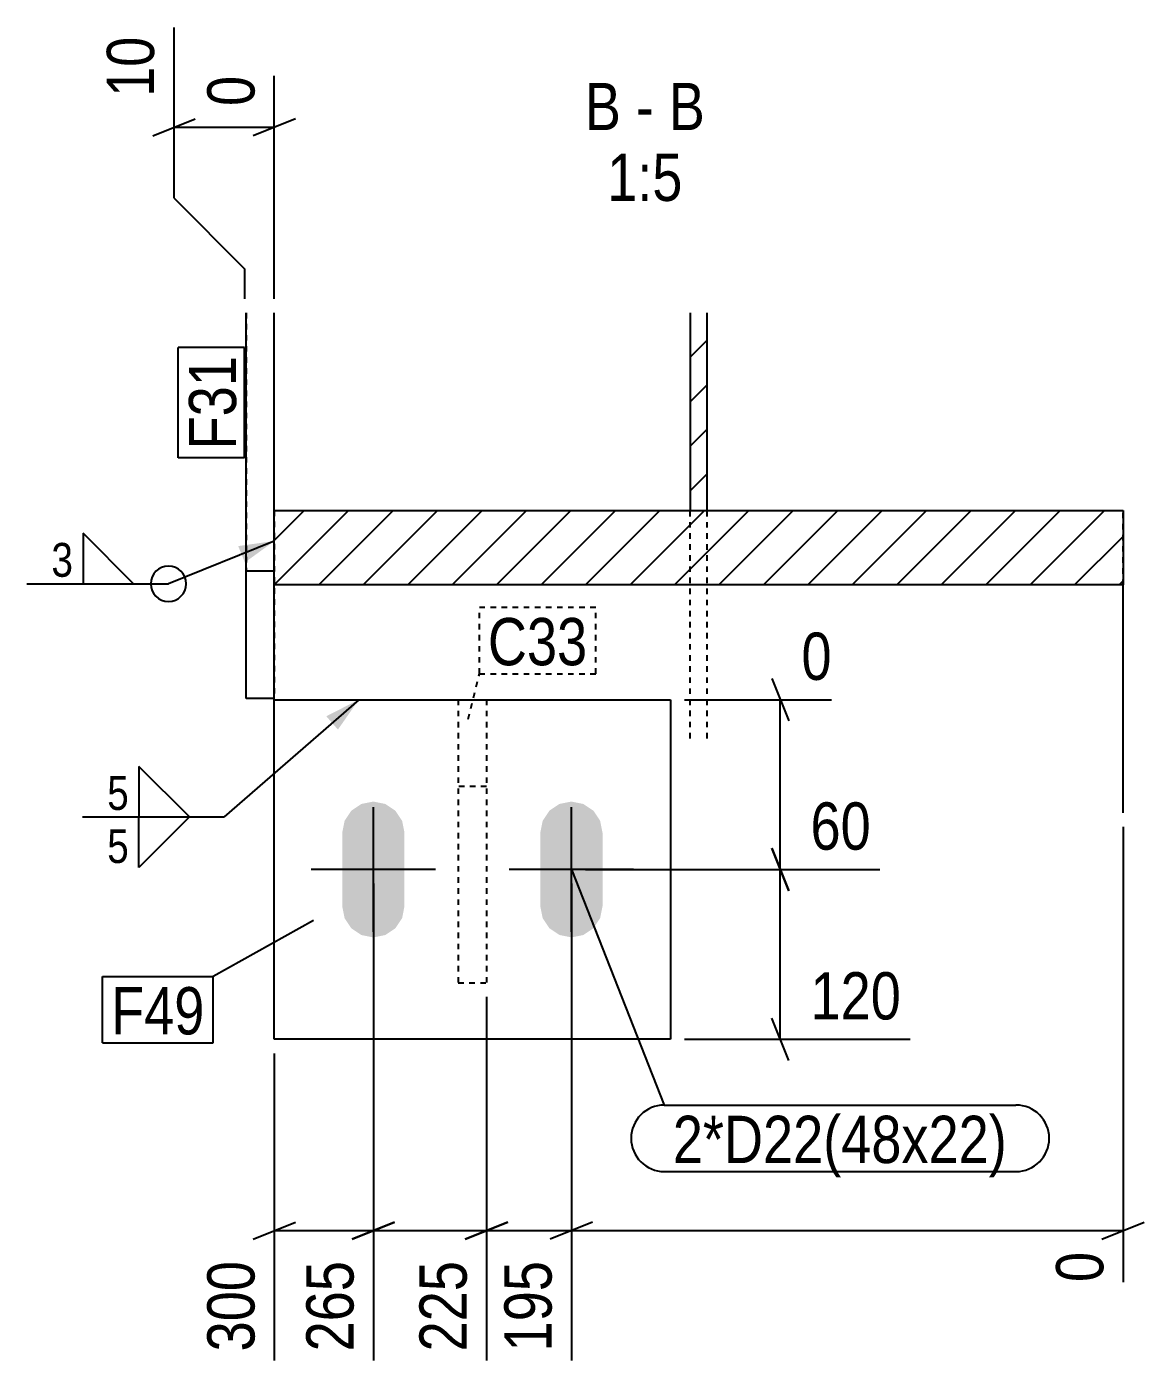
# Model space of a CAD drawing. Header units: millimetres. Extents: x 20 to 121689, y 20 to 5397.
# Drawn here: x 20 to 415, y 19.7 to 491.3 of the extents above; entities that cross this region are included whole.
import ezdxf

# ---------------------------------------------------------------- set-up
doc = ezdxf.new("R2010")
doc.units = ezdxf.units.MM
doc.linetypes.add('DXK_LINE_DOT2', pattern=[3.9198, 1.9599, -1.9599])
for name, color, linetype in [('MÅLSÆTNING', 7, 'Continuous'), ('STÅL', 7, 'Continuous'), ('TEKST', 7, 'Continuous')]:
    doc.layers.add(name, color=color, linetype=linetype)
doc.styles.add('Arial Narrow', font='ARIALN.TTF', dxfattribs={"height": 0.2})

msp = doc.modelspace()

# ---------------------------------------------------------------- hatches: boundary and pattern name
at = {"layer": 'STÅL', "linetype": 'Continuous'}
h = msp.add_hatch(dxfattribs=at)
h.set_pattern_fill('', scale=3.5, style=0, pattern_type=0)
h.set_pattern_definition([(45, (254.526, 390.156), (-7.8577, 7.8577), [])])
h.paths.add_polyline_path([(260.53, 390.16), (254.53, 390.16), (254.53, 320.3), (260.53, 320.3)])
h = msp.add_hatch(dxfattribs=at)
h.set_pattern_fill('', scale=3.5, style=0, pattern_type=0)
h.set_pattern_definition([(45, (107.526, 294.034), (-7.85772, 7.85772), [])])
h.paths.add_polyline_path([(107.53, 320.3), (107.53, 294.03), (407.53, 294.03), (407.53, 320.3)])
for points in [[(150.31, 214.25), (146.74, 216.63), (142.53, 217.47), (138.32, 216.63), (134.75, 214.25), (132.37, 210.68), (131.53, 206.47), (131.53, 180.47), (132.37, 176.26), (134.75, 172.69), (138.32, 170.31), (142.53, 169.47), (146.74, 170.31), (150.31, 172.69), (152.69, 176.26), (153.53, 180.47), (153.53, 206.47), (152.69, 210.68)], [(220.31, 214.25), (216.74, 216.63), (212.53, 217.47), (208.32, 216.63), (204.75, 214.25), (202.37, 210.68), (201.53, 206.47), (201.53, 180.47), (202.37, 176.26), (204.75, 172.69), (208.32, 170.31), (212.53, 169.47), (216.74, 170.31), (220.31, 172.69), (222.69, 176.26), (223.53, 180.47), (223.53, 206.47), (222.69, 210.68)]]:
    msp.add_hatch(color=96, dxfattribs=at).paths.add_polyline_path(points)
at = {"layer": 'TEKST', "linetype": 'Continuous'}
for points in [[(94.77, 307.75), (107.53, 309.53), (97.11, 301.95)], [(125.91, 247.61), (137.38, 253.47), (130.01, 242.9)]]:
    msp.add_hatch(color=3, dxfattribs=at).paths.add_polyline_path(points)

# ---------------------------------------------------------------- linework, layer by layer
at = {"layer": 'MÅLSÆTNING', "color": 7, "linetype": 'Continuous'}
for p, q in [((72.03, 490.95), (72.03, 430.75)), ((107.53, 395.16), (107.53, 473.92)), ((64.53, 452.75), (79.53, 458.75)), ((115.03, 458.75), (100.03, 452.75)), ((72.03, 455.75), (107.53, 455.75)), ((72.03, 430.75), (97.03, 405.75)), ((97.03, 405.75), (97.03, 395.16)), ((283.35, 260.97), (289.35, 245.97)), ((252.53, 253.47), (304.52, 253.47)), ((286.35, 193.47), (286.35, 253.47)), ((407.53, 208.54), (407.53, 47.7)), ((283.35, 200.97), (289.35, 185.97)), ((289.35, 185.97), (283.35, 200.97)), ((217.53, 193.47), (321.56, 193.47)), ((217.53, 193.47), (321.56, 193.47)), ((286.35, 133.47), (286.35, 193.47)), ((142.53, 188.47), (142.53, 20)), ((142.53, 188.47), (142.53, 20)), ((212.53, 188.47), (212.53, 20)), ((212.53, 188.47), (212.53, 20)), ((182.53, 148.47), (182.53, 20)), ((289.35, 125.97), (283.35, 140.97)), ((252.53, 133.47), (332.22, 133.47)), ((107.53, 128.47), (107.53, 20)), ((100.03, 62.87), (115.03, 68.87)), ((135.03, 62.87), (150.03, 68.87)), ((150.03, 68.87), (135.03, 62.87)), ((175.03, 62.87), (190.03, 68.87)), ((190.03, 68.87), (175.03, 62.87)), ((220.03, 68.87), (205.03, 62.87)), ((220.03, 68.87), (205.03, 62.87)), ((400.03, 62.87), (415.03, 68.87)), ((107.53, 65.87), (142.53, 65.87)), ((142.53, 65.87), (182.53, 65.87)), ((182.53, 65.87), (212.53, 65.87)), ((212.53, 65.87), (407.53, 65.87))]:
    msp.add_line(p, q, dxfattribs=at)
at = {"layer": 'STÅL', "color": 4, "linetype": 'Continuous'}
for p, q in [((97.53, 253.93), (97.53, 390.16)), ((107.53, 320.3), (107.53, 390.16)), ((97.53, 299.03), (107.53, 299.03)), ((107.53, 253.93), (97.53, 253.93)), ((107.53, 253.47), (247.53, 253.47)), ((107.53, 133.47), (107.53, 253.47)), ((247.53, 253.47), (247.53, 133.47)), ((247.53, 133.47), (107.53, 133.47))]:
    msp.add_line(p, q, dxfattribs=at)
at = {"layer": 'STÅL', "color": 30, "linetype": 'DXK_LINE_DOT2'}
for p, q in [((97.53, 390.16), (97.53, 299.03)), ((107.53, 320.3), (107.53, 253.93)), ((172.53, 253.47), (172.53, 153.47)), ((172.53, 253.47), (182.53, 253.47)), ((182.53, 253.47), (182.53, 153.47)), ((182.53, 222.8), (172.53, 222.8)), ((172.53, 153.47), (182.53, 153.47))]:
    msp.add_line(p, q, dxfattribs=at)
at = {"layer": 'STÅL', "color": 2, "linetype": 'Continuous'}
for p, q in [((254.53, 390.16), (254.53, 320.3)), ((260.53, 320.3), (260.53, 390.16)), ((107.53, 294.03), (107.53, 320.3)), ((107.53, 320.3), (407.53, 320.3)), ((254.53, 320.3), (260.53, 320.3)), ((407.53, 320.3), (407.53, 294.03)), ((107.53, 253.47), (107.53, 294.03)), ((407.53, 294.03), (107.53, 294.03)), ((407.53, 213.54), (407.53, 294.03))]:
    msp.add_line(p, q, dxfattribs=at)
at = {"layer": 'STÅL', "color": 7, "linetype": 'DXK_LINE_DOT2'}
for p, q in [((107.53, 294.03), (107.53, 320.3)), ((254.53, 239.8), (254.53, 320.3)), ((260.53, 239.8), (260.53, 320.3)), ((407.53, 294.03), (407.53, 320.3)), ((107.53, 213.54), (107.53, 253.47))]:
    msp.add_line(p, q, dxfattribs=at)
at = {"layer": 'STÅL', "color": 96, "linetype": 'Continuous'}
for p, q in [((142.53, 171.47), (142.53, 215.47)), ((212.53, 171.47), (212.53, 215.47)), ((164.53, 193.47), (120.53, 193.47)), ((234.53, 193.47), (190.53, 193.47))]:
    msp.add_line(p, q, dxfattribs=at)
at = {"layer": 'TEKST', "color": 7, "linetype": 'Continuous'}
for p, q in [((73.53, 338.91), (73.53, 377.95)), ((97.03, 377.95), (73.53, 377.95)), ((97.03, 338.91), (97.03, 377.95)), ((97.03, 338.91), (73.53, 338.91)), ((212.53, 193.47), (245.37, 110.24)), ((121.39, 175.48), (85.87, 155.69)), ((46.83, 155.69), (85.87, 155.69)), ((46.83, 132.19), (46.83, 155.69)), ((85.87, 132.19), (85.87, 155.69)), ((46.83, 132.19), (85.87, 132.19)), ((245.37, 110.24), (369.65, 110.24)), ((245.37, 86.74), (369.65, 86.74))]:
    msp.add_line(p, q, dxfattribs=at)
at = {"layer": 'TEKST', "color": 3, "linetype": 'Continuous'}
for p, q in [((57.8, 294.41), (39.94, 312.26)), ((39.94, 312.26), (39.94, 294.41)), ((107.53, 309.53), (70.12, 294.41)), ((39.94, 294.41), (57.8, 294.41)), ((137.38, 253.47), (89.84, 212.02)), ((77.52, 212.02), (59.66, 229.88)), ((59.66, 229.88), (59.66, 212.02)), ((59.66, 212.02), (77.52, 212.02)), ((59.66, 212.02), (77.52, 212.02)), ((77.52, 212.02), (59.66, 194.17)), ((59.66, 194.17), (59.66, 212.02))]:
    msp.add_line(p, q, dxfattribs=at)
at = {"layer": 'TEKST', "color": 7, "linetype": 'DXK_LINE_DOT2'}
for p, q in [((180.01, 286.13), (221.18, 286.13)), ((180.01, 262.63), (180.01, 286.13)), ((221.18, 262.63), (221.18, 286.13)), ((176.08, 246.53), (180.01, 262.63)), ((180.01, 262.63), (221.18, 262.63))]:
    msp.add_line(p, q, dxfattribs=at)
at = {"layer": 'TEKST', "color": 3, "linetype": 'Continuous'}
for start, end in [(90, 270), (270, 90)]:
    msp.add_arc((70.12, 294.41), 6.25, start, end, dxfattribs=at)
at = {"layer": 'TEKST', "color": 7, "linetype": 'Continuous'}
for centre, start, end in [((245.37, 98.49), 90, 270), ((369.65, 98.49), 270, 90)]:
    msp.add_arc(centre, 11.75, start, end, dxfattribs=at)

# ---------------------------------------------------------------- wipeouts: each hides what was drawn before it
at = {"color": 0, "linetype": 'Continuous'}
for points, layer in [([(68.53, 491.27), (44.03, 491.27), (44.03, 462.94), (68.53, 462.94)], 'MÅLSÆTNING'), ([(321.87, 196.97), (321.87, 221.47), (293.54, 221.47), (293.54, 196.97)], 'MÅLSÆTNING'), ([(332.53, 136.97), (332.53, 161.47), (293.54, 161.47), (293.54, 136.97)], 'MÅLSÆTNING'), ([(104.03, 58.68), (79.53, 58.68), (79.53, 19.69), (104.03, 19.69)], 'MÅLSÆTNING'), ([(139.03, 58.68), (114.53, 58.68), (114.53, 19.69), (139.03, 19.69)], 'MÅLSÆTNING'), ([(179.03, 58.68), (154.53, 58.68), (154.53, 19.69), (179.03, 19.69)], 'MÅLSÆTNING'), ([(230.06, 454.71), (230.06, 472.21), (217.27, 472.21), (217.27, 454.71)], 'TEKST'), ([(241.68, 454.71), (241.68, 472.21), (235.31, 472.21), (235.31, 454.71)], 'TEKST'), ([(259.72, 454.71), (259.72, 472.21), (246.93, 472.21), (246.93, 454.71)], 'TEKST'), ([(251.83, 429.71), (251.83, 447.21), (225.17, 447.21), (225.17, 429.71)], 'TEKST'), ([(57.09, 194.77), (57.09, 209.27), (47.47, 209.27), (47.47, 194.77)], 'TEKST')]:
    msp.add_wipeout(points, dxfattribs=at).dxf.layer = layer
at = {"color": 0}
for points in [[(94.03, 374.95), (76.53, 374.95), (76.53, 341.91), (94.03, 341.91)], [(37.37, 295.91), (37.37, 310.41), (27.75, 310.41), (27.75, 295.91)], [(218.18, 265.63), (218.18, 283.13), (183.01, 283.13), (183.01, 265.63)], [(57.09, 213.52), (57.09, 228.02), (47.47, 228.02), (47.47, 213.52)], [(82.87, 135.19), (82.87, 152.69), (49.83, 152.69), (49.83, 135.19)], [(366.65, 89.74), (366.65, 107.24), (248.37, 107.24), (248.37, 89.74)]]:
    msp.add_wipeout(points, dxfattribs=at).dxf.layer = 'TEKST'

# ---------------------------------------------------------------- next in the draw order: linework, layer by layer
at = {"layer": 'TEKST', "color": 3, "linetype": 'Continuous'}
for p, q in [((20, 294.41), (70.12, 294.41)), ((39.72, 212.02), (89.84, 212.02))]:
    msp.add_line(p, q, dxfattribs=at)

# ---------------------------------------------------------------- next in the draw order: texts
at = {"layer": 'MÅLSÆTNING', "color": 3, "linetype": 'Continuous', "style": 'Arial Narrow'}
for s, p in [('10', (65.03, 466.44)), ('300', (100.53, 23.19)), ('265', (135.53, 23.19)), ('225', (175.53, 23.19))]:
    msp.add_text(s, height=16.702, rotation=90.0002, dxfattribs=at).set_placement(p)
for s, p in [('60', (297.04, 200.47)), ('120', (297.04, 140.47))]:
    msp.add_text(s, height=16.702, dxfattribs=at).set_placement(p)
at = {"layer": 'TEKST', "color": 3, "linetype": 'Continuous', "style": 'Arial Narrow'}
for s, height, p in [('B', 16.7, (217.27, 454.71)), ('B', 16.7, (246.93, 454.71)), ('-', 16.7, (235.31, 454.71)), ('1:5', 16.702, (225.17, 429.71)), ('5', 11.93, (48.47, 195.77))]:
    msp.add_text(s, height=height, dxfattribs=at).set_placement(p)
at = {"layer": 'TEKST', "color": 3, "style": 'Arial Narrow'}
for s, p in [('3', (28.75, 296.91)), ('5', (48.47, 214.52))]:
    msp.add_text(s, height=11.93, dxfattribs=at).set_placement(p)

# ---------------------------------------------------------------- next in the draw order: wipeouts: each hides what was drawn before it
at = {"color": 0, "linetype": 'Continuous'}
for points in [[(104.03, 477.42), (79.53, 477.42), (79.53, 459.75), (104.03, 459.75)], [(308.02, 256.97), (308.02, 281.47), (290.35, 281.47), (290.35, 256.97)], [(404.03, 61.87), (379.53, 61.87), (379.53, 44.2), (404.03, 44.2)], [(209.03, 58.68), (184.53, 58.68), (184.53, 19.69), (209.03, 19.69)]]:
    msp.add_wipeout(points, dxfattribs=at).dxf.layer = 'MÅLSÆTNING'
at = {"color": 0}
for points in [[(94.03, 374.95), (76.53, 374.95), (76.53, 341.91), (94.03, 341.91)], [(218.18, 265.63), (218.18, 283.13), (183.01, 283.13), (183.01, 265.63)], [(82.87, 135.19), (82.87, 152.69), (49.83, 152.69), (49.83, 135.19)], [(366.65, 89.74), (366.65, 107.24), (248.37, 107.24), (248.37, 89.74)]]:
    msp.add_wipeout(points, dxfattribs=at).dxf.layer = 'TEKST'

# ---------------------------------------------------------------- next in the draw order: linework, layer by layer
at = {"layer": 'MÅLSÆTNING', "color": 7, "linetype": 'Continuous'}
msp.add_line((182.53, 148.47), (182.53, 20), dxfattribs=at)

# ---------------------------------------------------------------- next in the draw order: texts
at = {"layer": 'MÅLSÆTNING', "color": 3, "linetype": 'Continuous', "style": 'Arial Narrow'}
for s, height, p in [('0', 16.7, (100.53, 463.25)), ('0', 16.7, (400.53, 47.7)), ('195', 16.702, (205.53, 23.19))]:
    msp.add_text(s, height=height, rotation=90.0002, dxfattribs=at).set_placement(p)
msp.add_text('0', height=16.7, dxfattribs=at).set_placement((293.85, 260.47))
at = {"layer": 'TEKST', "color": 3, "style": 'Arial Narrow'}
msp.add_text('F31', height=16.702, rotation=90.0002, dxfattribs=at).set_placement((94.03, 341.91))
for s, height, p in [('C33', 16.702, (183.01, 265.63)), ('F49', 16.702, (49.83, 135.19)), ('2*D22(48x22)', 16.7025, (248.37, 89.74))]:
    msp.add_text(s, height=height, dxfattribs=at).set_placement(p)

doc.saveas('drawing.dxf')
